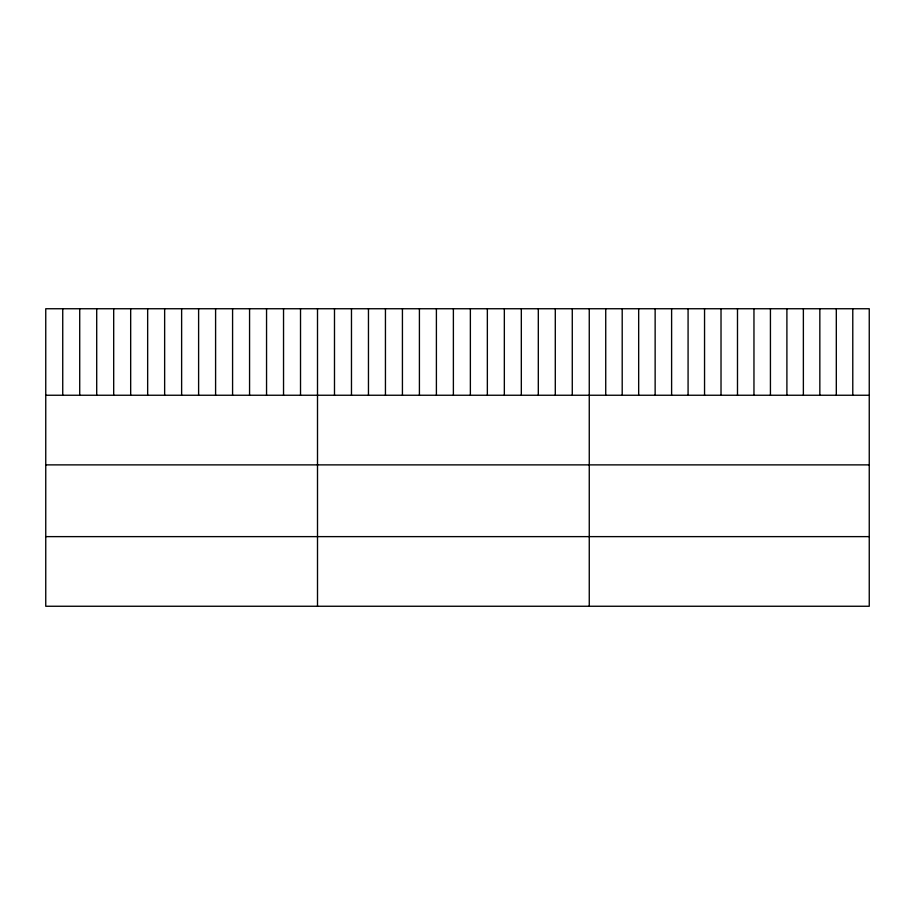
<?xml version="1.0" encoding="UTF-8"?>
<svg xmlns="http://www.w3.org/2000/svg" width="915" height="915" viewBox="0 0 915 915"><rect width="100%" height="100%" fill="white"/><g stroke="black" fill="none" stroke-linecap="round" stroke-linejoin="round"><path stroke-width="1.37" d="M869.25 395.246L869.25 606.256L45.75 606.256L45.75 308.744L869.25 308.744L869.25 395.246L45.75 395.246M45.75 464.877L869.25 464.877M45.75 536.625L869.25 536.625M852.78 308.744L852.78 395.246M836.31 308.744L836.31 395.246M819.84 308.744L819.84 395.246M803.37 308.744L803.37 395.246M786.9 308.744L786.9 395.246M770.43 308.744L770.43 395.246M753.96 308.744L753.96 395.246M737.49 308.744L737.49 395.246M721.02 308.744L721.02 395.246M704.55 308.744L704.55 395.246M688.08 308.744L688.08 395.246M671.61 308.744L671.61 395.246M655.14 308.744L655.14 395.246M638.67 308.744L638.67 395.246M622.2 308.744L622.2 395.246M605.73 308.744L605.73 395.246M589.26 308.744L589.26 606.256M572.275 308.744L572.275 395.246M555.291 308.744L555.291 395.246M538.306 308.744L538.306 395.246M521.321 308.744L521.321 395.246M504.337 308.744L504.337 395.246M487.352 308.744L487.352 395.246M470.367 308.744L470.367 395.246M453.382 308.744L453.382 395.246M436.398 308.744L436.398 395.246M419.413 308.744L419.413 395.246M402.428 308.744L402.428 395.246M385.444 308.744L385.444 395.246M368.459 308.744L368.459 395.246M351.474 308.744L351.474 395.246M334.49 308.744L334.49 395.246M317.505 308.744L317.505 606.256M300.52 308.744L300.52 395.246M283.536 308.744L283.536 395.246M266.551 308.744L266.551 395.246M249.566 308.744L249.566 395.246M232.582 308.744L232.582 395.246M215.597 308.744L215.597 395.246M198.612 308.744L198.612 395.246M181.628 308.744L181.628 395.246M164.643 308.744L164.643 395.246M147.658 308.744L147.658 395.246M130.673 308.744L130.673 395.246M113.689 308.744L113.689 395.246M96.704 308.744L96.704 395.246M79.719 308.744L79.719 395.246M62.735 308.744L62.735 395.246"/></g></svg>
